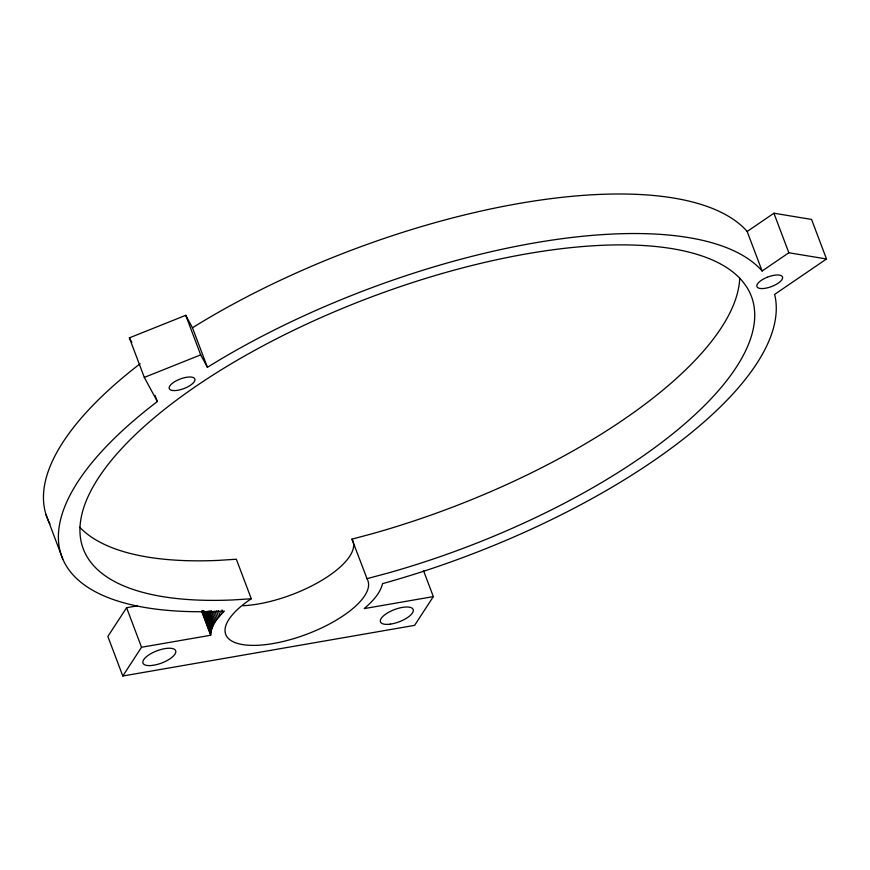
<?xml version="1.0" encoding="UTF-8"?>
<svg xmlns="http://www.w3.org/2000/svg" width="870" height="870" viewBox="0 0 870 870"><rect width="100%" height="100%" fill="white"/><g stroke="black" fill="none" stroke-linecap="round" stroke-linejoin="round"><path stroke-width="1.3" d="M137.242 605.868L126.596 607.717L107.858 636.47L122.8 676.012L141.538 647.258L210.681 635.252C210.899 625.53 217.859 617.635 224.34 611.088L221.611 611.24A379.918 142.321 -20.7 0 1 155.001 403.354L157.372 401.57L155.045 395.393M423.527 570.655L433.336 596.602L414.599 625.356L122.8 676.012M826.5 258.977L788.851 252.757L762.109 271.016L747.167 231.474L773.908 213.215L811.558 219.436L826.5 258.977L774.572 294.43L774.931 295.735A379.918 142.321 -20.7 0 1 385.78 582.737L382.572 583.618C380.027 593.971 371.969 601.812 364.204 608.608L433.336 596.602M79.659 527.166A357.124 133.784 -20.7 0 0 218.413 560.378L236.335 559.225L251.278 598.767L249.755 599.789A75.984 28.46 -20.7 0 0 225.112 631.935L225.286 632.936A75.984 28.46 -20.7 0 0 273.387 643.495A75.984 28.46 -20.7 0 0 349.272 611.414L350.958 610.098A75.984 28.46 -20.7 0 0 367.292 579.387L351.937 539.161L372.73 533.593A357.124 133.784 -20.7 0 0 739.739 278.237M762.109 271.016L760.663 269.363A379.918 142.321 -20.7 0 0 211.671 364.66L207.419 367.314L192.477 327.772L196.729 325.119A379.918 142.321 -20.7 0 1 745.721 229.821L747.167 231.474M157.372 401.57L144.311 377.406L129.369 337.864L185.745 315.321L192.477 327.772M144.311 377.406L200.687 354.862L207.419 367.314M366.879 578.702L387.672 573.134A357.124 133.784 -20.7 0 0 754.692 312.83L754.29 308.024A357.124 133.784 -20.7 0 0 746.145 286.165L743.306 282.282A357.124 133.784 -20.7 0 0 219.218 371.099A357.124 133.784 -20.7 0 0 233.356 599.919L251.278 598.767M351.937 539.161L352.35 539.846A75.984 28.46 -20.7 0 1 336.016 570.557L334.33 571.873A75.984 28.46 -20.7 0 1 242.719 605.737M129.369 337.864L131.859 342.465M773.908 213.215L788.851 252.757M185.745 315.321L200.687 354.862M222.067 609.946L223.003 612.415M220.567 611.512L221.491 613.992M218.218 610.61L220.077 615.547M216.423 610.925L218.761 617.102M214.738 611.229L217.533 618.646M213.139 611.523L216.412 620.179M211.171 610.566L215.379 621.691M209.779 610.827L214.444 623.192M208.485 611.077L213.618 624.66M207.288 611.295L212.889 626.117M206.19 611.49L212.258 627.553M205.2 611.664L211.736 628.966M203.841 610.577L211.312 630.348M203.058 610.696L210.997 631.707M202.384 610.783L210.79 633.034M201.807 610.849L210.681 634.328M201.807 611.773L210.681 635.252M126.596 607.717L141.538 647.258M46.088 514.801L62.77 558.997M49.992 523.947A379.918 142.321 -20.7 0 1 140.059 363.812M767.275 277.236L766.829 277.41A13.681 5.122 -20.7 0 0 757.041 286.85A13.681 5.122 -20.7 0 0 771.744 286.491L772.179 286.317A13.681 5.122 -20.7 0 0 782.413 276.703A13.681 5.122 -20.7 0 0 767.275 277.236M172.597 390.499L172.293 390.456A13.681 5.122 -20.7 0 1 173.576 382.398A13.681 5.122 -20.7 0 1 191.813 377.134L192.096 377.188A13.681 5.122 -20.7 0 1 190.519 385.192A13.681 5.122 -20.7 0 1 172.597 390.499M390.358 624.127A17.476 6.547 -20.7 0 0 413.217 609.631A17.476 6.547 -20.7 0 0 386.9 613.317A17.476 6.547 -20.7 0 0 390.358 624.127M152.859 665.354A17.476 6.547 -20.7 0 0 175.707 650.858A17.476 6.547 -20.7 0 0 149.39 654.544A17.476 6.547 -20.7 0 0 152.859 665.354"/></g></svg>
